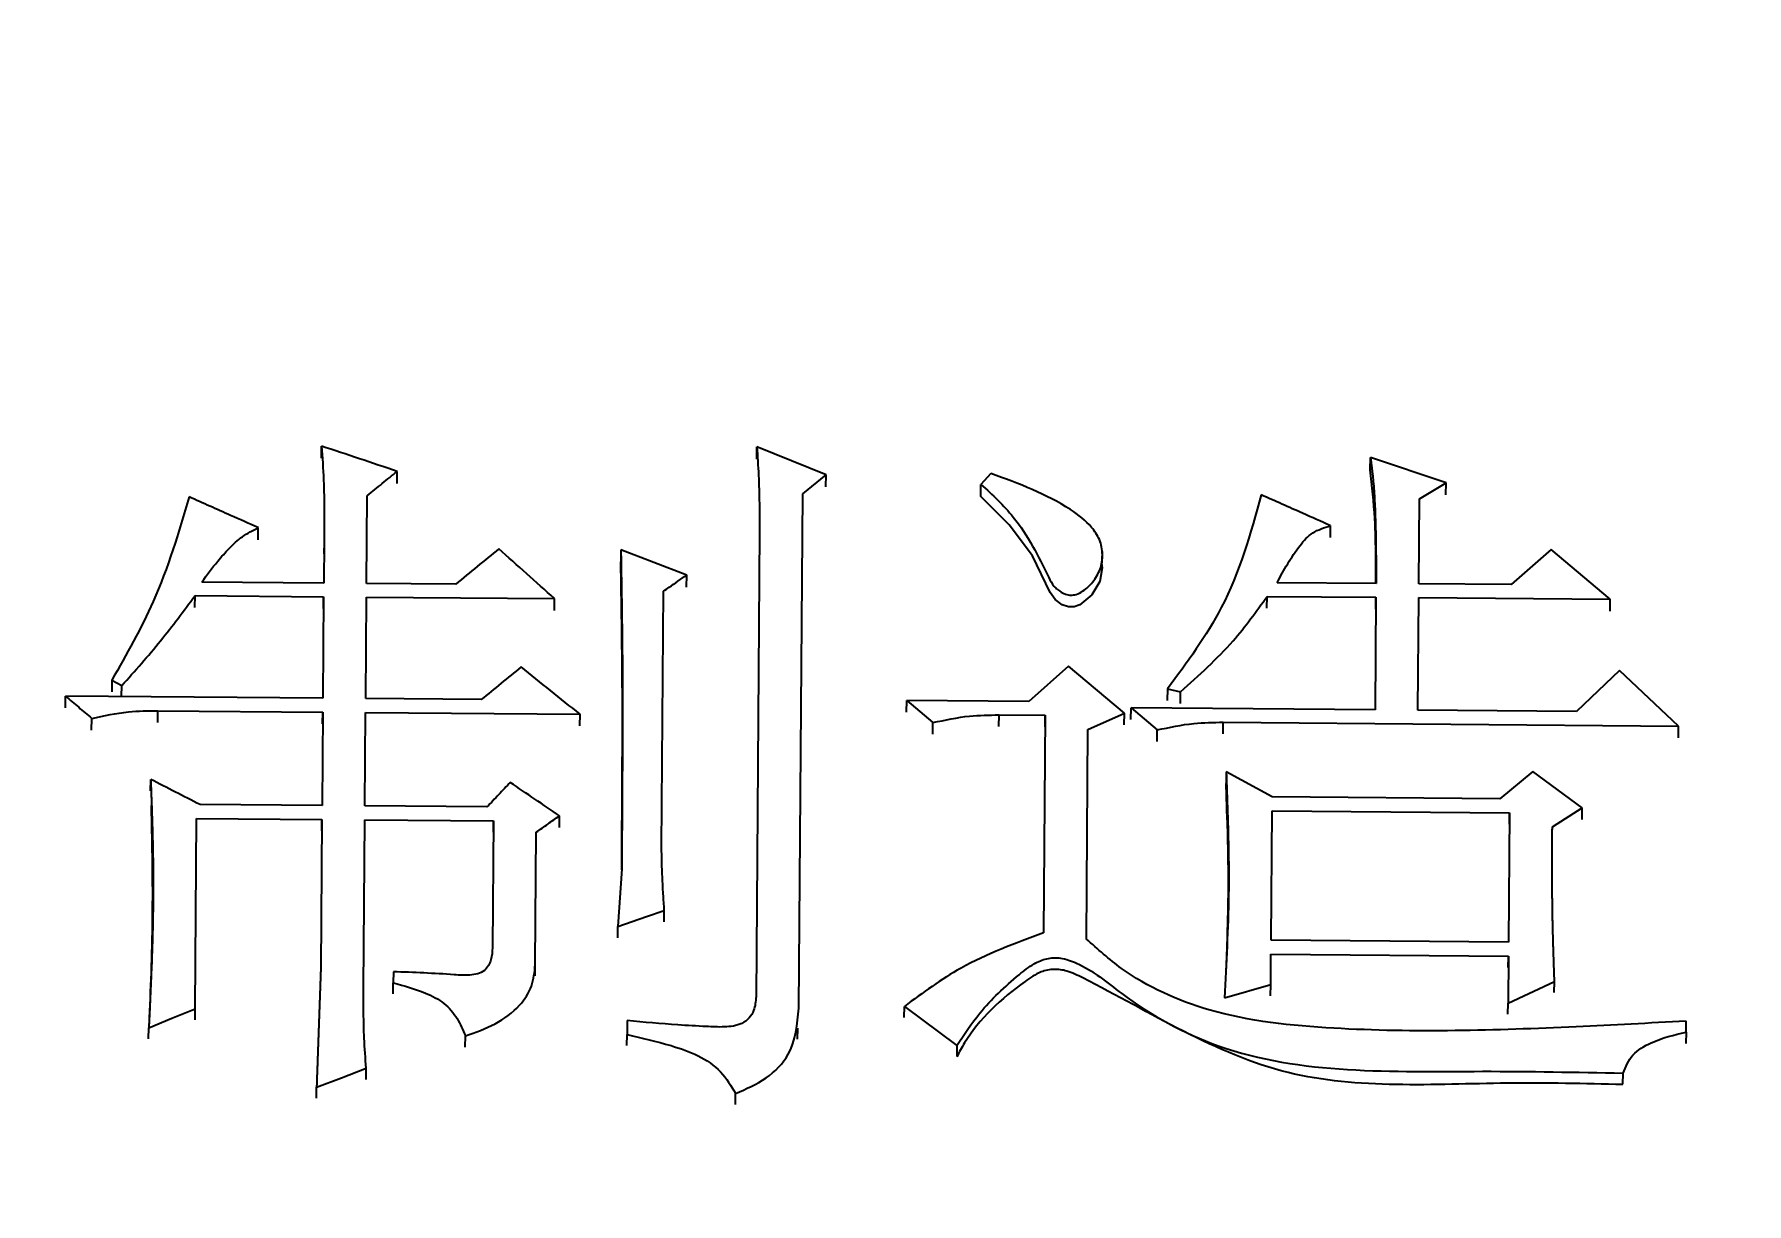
# Model space of a CAD drawing. Header units: millimetres. Extents: x 1726 to 4771, y 590 to 2743.
# Drawn here: x 2488.79 to 2494.41, y 2292.68 to 2296.52 of the extents above; entities that cross this region are included whole.
import ezdxf

# ---------------------------------------------------------------- set-up
doc = ezdxf.new("R2010")
doc.units = ezdxf.units.MM
doc.layers.add('AM_5', color=3, linetype='Continuous', lineweight=25)
doc.styles.add('SLDTEXTSTYLE1', font='txt.shx', dxfattribs={"width": 0.7, "bigfont": 'gbcbig.shx'})
doc.dimstyles.new('SLDDIMSTYLE12$0', dxfattribs={"dimtxt": 12, "dimasz": 10, "dimexe": 0, "dimexo": 0.0625, "dimgap": 0.875, "dimtad": 1, "dimdec": 1, "dimlfac": 1.8, "dimrnd": 1e-09, "dimzin": 12, "dimdsep": 46, "dimtxsty": 'SLDTEXTSTYLE1', "dimcen": 0.09, "dimdle": 8.16, "dimclrd": 3, "dimclre": 3, "dimadec": 0, "dimazin": 3, "dimtfac": 1, "dimtdec": 1, "dimtofl": 0, "dimtmove": 0, "dimatfit": 3, "dimfxl": 0, "dimfrac": 2, "dimtolj": 1, "dimlwd": 5, "dimlwe": 5, "dimarcsym": 0})

# ---------------------------------------------------------------- blocks, each defined once
blk = doc.blocks.new('*D50')
at = {"layer": 'AM_5', "color": 3, "lineweight": 5, "transparency": 16777216}
blk.add_line((2709.5179, 2483.6796), (2315.1182, 2483.6796), dxfattribs=at)
at = {"layer": 'AM_5', "color": 3, "linetype": 'Continuous', "lineweight": 5, "transparency": 16777216}
for p, q in [((2315.1182, 2473.6796), (2315.1182, 2159.8939)), ((2721.1936, 2149.8939), (2315.1182, 2149.8939))]:
    blk.add_line(p, q, dxfattribs=at)
at = {"layer": 'AM_5', "color": 3, "transparency": 16777216}
for points in [[(2313.4515, 2473.6796), (2316.7848, 2473.6796), (2315.1182, 2483.6796)], [(2313.4515, 2159.8939), (2316.7848, 2159.8939), (2315.1182, 2149.8939)]]:
    blk.add_solid(points, dxfattribs=at)
at = {"layer": 'Defpoints', "color": 0, "transparency": 16777216}
for p in [(2709.5804, 2483.6796), (2315.1182, 2149.8939), (2721.2561, 2149.8939)]:
    blk.add_point(p, dxfattribs=at)
at = {"layer": 'AM_5', "color": 0, "transparency": 16777216, "insert": (2300.5289, 2316.7867), "char_height": 12, "attachment_point": 5, "rotation": 90, "style": 'SLDTEXTSTYLE1'}
blk.add_mtext('\\A1;{\\H2.28571x;335}', dxfattribs=at)

msp = doc.modelspace()

# ---------------------------------------------------------------- linework, layer by layer
at = {"color": 7, "linetype": 'Continuous', "lineweight": 25}
for p, q in [((2489.733, 2295.1282), (2489.7334, 2295.168)), ((2491.1609, 2295.1253), (2491.1613, 2295.1652)), ((2491.3878, 2295.0736), (2491.1613, 2295.1652)), ((2493.1727, 2295.0904), (2493.1731, 2295.1305)), ((2493.4213, 2295.0477), (2493.1731, 2295.1305)), ((2489.9811, 2295.0455), (2489.9816, 2295.0852)), ((2491.3116, 2295.0114), (2491.3878, 2295.0736)), ((2491.3873, 2295.0339), (2491.3878, 2295.0736)), ((2491.9287, 2295.0781), (2491.896, 2295.0424)), ((2491.2986, 2293.3244), (2491.3116, 2295.0114)), ((2491.8955, 2295.0027), (2491.896, 2295.0424)), ((2493.4208, 2295.008), (2493.4213, 2295.0477)), ((2489.8814, 2294.7178), (2489.8836, 2295.0053)), ((2493.3322, 2294.7161), (2493.3344, 2294.9946)), ((2489.5255, 2294.8611), (2489.5259, 2294.9005)), ((2493.0416, 2294.9072), (2493.0412, 2294.8678)), ((2489.7418, 2294.8538), (2489.7408, 2294.719)), ((2489.7418, 2294.8538), (2489.7414, 2294.8145)), ((2491.17, 2294.8868), (2491.1583, 2293.3619)), ((2491.17, 2294.8868), (2491.1696, 2294.8475)), ((2490.7152, 2294.8277), (2490.7148, 2294.7884)), ((2490.9309, 2294.745), (2490.7152, 2294.8277)), ((2492.2933, 2294.7851), (2492.2935, 2294.8069)), ((2492.2936, 2294.816), (2492.2937, 2294.8246)), ((2493.7658, 2294.8294), (2493.6351, 2294.7136)), ((2493.9593, 2294.666), (2493.7658, 2294.8294)), ((2490.9305, 2294.7059), (2490.9309, 2294.745)), ((2489.3181, 2294.6385), (2489.3186, 2294.6775)), ((2489.3186, 2294.6775), (2489.7405, 2294.674)), ((2489.7408, 2294.719), (2489.3406, 2294.7223)), ((2489.7405, 2294.674), (2489.7379, 2294.3408)), ((2489.74, 2294.635), (2489.7405, 2294.674)), ((2490.1735, 2294.7154), (2489.8814, 2294.7178)), ((2490.8484, 2293.8532), (2490.8548, 2294.6917)), ((2492.8339, 2294.6362), (2492.8343, 2294.6753)), ((2492.8343, 2294.6753), (2493.1913, 2294.6723)), ((2493.1916, 2294.7173), (2492.8671, 2294.72)), ((2493.6351, 2294.7136), (2493.3322, 2294.7161)), ((2489.8785, 2294.3397), (2489.8811, 2294.6728)), ((2489.8811, 2294.6728), (2490.4976, 2294.6677)), ((2490.4972, 2294.6287), (2490.4976, 2294.6677)), ((2493.1913, 2294.6723), (2493.1884, 2294.3032)), ((2493.1908, 2294.6333), (2493.1913, 2294.6723)), ((2493.329, 2294.302), (2493.3319, 2294.6712)), ((2493.3319, 2294.6712), (2493.9593, 2294.666)), ((2493.9588, 2294.6269), (2493.9593, 2294.666)), ((2489.046, 2294.4007), (2489.0455, 2294.3622)), ((2489.046, 2294.4007), (2489.0783, 2294.3824)), ((2492.1835, 2294.4467), (2492.0528, 2294.3306)), ((2492.3662, 2294.292), (2492.1835, 2294.4467)), ((2493.9899, 2294.4317), (2493.8483, 2294.2977)), ((2494.1832, 2294.2499), (2493.9899, 2294.4317)), ((2488.8937, 2294.3094), (2488.8942, 2294.3479)), ((2489.7379, 2294.3408), (2488.8942, 2294.3479)), ((2489.0779, 2294.3463), (2489.0783, 2294.3824)), ((2490.2571, 2294.3365), (2489.8785, 2294.3397)), ((2492.5074, 2294.3719), (2492.507, 2294.3334)), ((2492.5074, 2294.3719), (2492.5506, 2294.3626)), ((2492.5502, 2294.3241), (2492.5506, 2294.3626)), ((2489.1962, 2294.2619), (2489.1967, 2294.3003)), ((2489.1967, 2294.3003), (2489.7375, 2294.2958)), ((2489.7375, 2294.2958), (2489.7352, 2293.989)), ((2489.7371, 2294.2574), (2489.7375, 2294.2958)), ((2489.8758, 2293.9878), (2489.8782, 2294.2946)), ((2489.8782, 2294.2946), (2490.5813, 2294.2888)), ((2490.5808, 2294.2504), (2490.5813, 2294.2888)), ((2491.6521, 2294.2955), (2491.6526, 2294.334)), ((2491.6526, 2294.334), (2491.7385, 2294.2611)), ((2492.0528, 2294.3306), (2491.6526, 2294.334)), ((2491.9546, 2294.248), (2491.9551, 2294.2864)), ((2491.9551, 2294.2864), (2492.1065, 2294.2851)), ((2492.1065, 2294.2851), (2492.101, 2293.5714)), ((2492.1061, 2294.2468), (2492.1065, 2294.2851)), ((2492.2468, 2294.2389), (2492.3662, 2294.292)), ((2492.3658, 2294.2536), (2492.3662, 2294.292)), ((2492.3875, 2294.2714), (2492.388, 2294.3098)), ((2492.388, 2294.3098), (2492.474, 2294.237)), ((2493.1884, 2294.3032), (2492.388, 2294.3098)), ((2493.8483, 2294.2977), (2493.329, 2294.302)), ((2488.9797, 2294.2367), (2488.9802, 2294.275)), ((2491.7381, 2294.2228), (2491.7385, 2294.2611)), ((2492.2415, 2293.5521), (2492.2468, 2294.2389)), ((2492.4735, 2294.1987), (2492.474, 2294.237)), ((2492.6901, 2294.2239), (2492.6905, 2294.2622)), ((2492.6905, 2294.2622), (2494.1832, 2294.2499)), ((2494.1828, 2294.2115), (2494.1832, 2294.2499)), ((2489.1729, 2294.037), (2489.1733, 2294.0749)), ((2492.7001, 2294.0998), (2492.6996, 2294.061)), ((2492.7029, 2293.9427), (2492.6996, 2294.061)), ((2492.8509, 2294.0173), (2492.7001, 2294.0998)), ((2493.7061, 2294.1005), (2493.5973, 2294.0111)), ((2493.8675, 2293.9818), (2493.7061, 2294.1005)), ((2493.5973, 2294.0111), (2492.8509, 2294.0173)), ((2489.319, 2293.3227), (2489.3238, 2293.9472)), ((2489.3238, 2293.9472), (2489.7348, 2293.9438)), ((2489.7352, 2293.989), (2489.335, 2293.9923)), ((2489.7348, 2293.9438), (2489.7311, 2293.4553)), ((2489.7344, 2293.9061), (2489.7348, 2293.9438)), ((2490.276, 2293.9845), (2489.8758, 2293.9878)), ((2490.5134, 2293.9177), (2490.5138, 2293.9554)), ((2492.8473, 2293.5472), (2492.8505, 2293.9722)), ((2492.8505, 2293.9722), (2493.6294, 2293.9657)), ((2493.6294, 2293.9657), (2493.6261, 2293.5407)), ((2493.6289, 2293.9279), (2493.6294, 2293.9657)), ((2493.7696, 2293.9194), (2493.8675, 2293.9818)), ((2493.867, 2293.9439), (2493.8675, 2293.9818)), ((2489.8712, 2293.3906), (2489.8755, 2293.9426)), ((2489.8755, 2293.9426), (2490.2973, 2293.9391)), ((2490.2973, 2293.9391), (2490.2941, 2293.5231)), ((2490.2969, 2293.9014), (2490.2973, 2293.9391)), ((2490.4343, 2293.4676), (2490.4377, 2293.9018)), ((2490.718, 2293.782), (2490.7057, 2293.5921)), ((2490.8571, 2293.6079), (2490.8576, 2293.6451)), ((2490.7053, 2293.555), (2490.7057, 2293.5921)), ((2492.8461, 2293.4022), (2492.8469, 2293.5019)), ((2492.8469, 2293.5019), (2493.6257, 2293.4954)), ((2493.6261, 2293.5407), (2492.8473, 2293.5472)), ((2493.6257, 2293.4954), (2493.6245, 2293.3414)), ((2493.6253, 2293.4584), (2493.6257, 2293.4954)), ((2489.969, 2293.4442), (2489.9686, 2293.4074)), ((2489.969, 2293.4442), (2489.9687, 2293.408)), ((2490.4339, 2293.4306), (2490.4343, 2293.4676)), ((2489.9683, 2293.3712), (2489.9687, 2293.408)), ((2492.6944, 2293.3582), (2492.8461, 2293.4022)), ((2492.8457, 2293.3654), (2492.8461, 2293.4022)), ((2493.6245, 2293.3414), (2493.7765, 2293.4126)), ((2493.7761, 2293.3758), (2493.7765, 2293.4126)), ((2491.6444, 2293.2939), (2491.6449, 2293.3306)), ((2491.6449, 2293.3306), (2491.8169, 2293.2022)), ((2493.6241, 2293.3047), (2493.6245, 2293.3414)), ((2489.3186, 2293.2861), (2489.319, 2293.3227)), ((2490.7358, 2293.2838), (2490.7354, 2293.2384)), ((2490.7358, 2293.2838), (2490.7354, 2293.2472)), ((2494.208, 2293.2459), (2494.2082, 2293.2822)), ((2489.1666, 2293.224), (2489.1671, 2293.2605)), ((2490.2049, 2293.1972), (2490.2054, 2293.2338)), ((2490.735, 2293.2019), (2490.7354, 2293.2384)), ((2491.2947, 2293.2226), (2491.2951, 2293.2594)), ((2494.208, 2293.2459), (2494.2075, 2293.2093)), ((2491.8169, 2293.2022), (2491.8165, 2293.1658)), ((2489.8796, 2293.0912), (2489.88, 2293.1276)), ((2494.001, 2293.0752), (2494.0014, 2293.1115)), ((2489.7168, 2293.0291), (2489.7173, 2293.0654)), ((2491.0905, 2293.0087), (2491.0909, 2293.0449))]:
    msp.add_line(p, q, dxfattribs=at)
at = {"color": 7, "linetype": 'Continuous', "lineweight": 25, "flags": 128}
for points in [[(2492.291, 2294.7843), (2492.2939, 2294.7689), (2492.2858, 2294.7235), (2492.2595, 2294.6801), (2492.2199, 2294.6471), (2492.202, 2294.6407), (2492.1826, 2294.6405), (2492.1626, 2294.6473), (2492.1394, 2294.6646), (2492.1227, 2294.6879), (2492.0653, 2294.8086), (2491.9888, 2294.9098), (2491.8955, 2295.0024), (2491.8955, 2295.0024)], [(2490.7057, 2293.5921), (2490.7525, 2293.6084), (2490.7992, 2293.6248), (2490.8576, 2293.6451)], [(2489.1671, 2293.2605), (2489.243, 2293.2916), (2489.319, 2293.3227)], [(2489.7173, 2293.0654), (2489.7986, 2293.0965), (2489.88, 2293.1276)]]:
    msp.add_lwpolyline(points, dxfattribs=at)
at = {"color": 7, "linetype": 'Continuous', "lineweight": 25}
for points, knots in [([(2489.7334, 2295.168), (2489.7361, 2295.1308), (2489.7411, 2295.0599), (2489.7424, 2294.955), (2489.742, 2294.8875), (2489.7418, 2294.8538)], [0, 0, 0, 0, 0.356505, 0.678169, 1, 1, 1, 1]), ([(2489.9816, 2295.0852), (2489.9402, 2295.099), (2489.8575, 2295.1267), (2489.7748, 2295.1542), (2489.7334, 2295.168)], [0, 0, 0, 0, 0.499999, 1, 1, 1, 1]), ([(2491.1613, 2295.1652), (2491.1632, 2295.1341), (2491.1671, 2295.0723), (2491.1696, 2294.9795), (2491.1699, 2294.9177), (2491.17, 2294.8868)], [0, 0, 0, 0, 0.335205, 0.667529, 1, 1, 1, 1]), ([(2493.1731, 2295.1305), (2493.1735, 2295.1279), (2493.1742, 2295.1227), (2493.1752, 2295.1149), (2493.1762, 2295.1071), (2493.1771, 2295.1005), (2493.1779, 2295.094), (2493.1787, 2295.0875), (2493.1795, 2295.081), (2493.1805, 2295.0718), (2493.1834, 2295.0444), (2493.187, 2294.9949), (2493.1888, 2294.9477), (2493.1896, 2294.92), (2493.1898, 2294.9127), (2493.1899, 2294.9069), (2493.1901, 2294.8996), (2493.1902, 2294.8938), (2493.1904, 2294.8865), (2493.1905, 2294.8807), (2493.1906, 2294.8749), (2493.1907, 2294.869), (2493.1908, 2294.8618), (2493.1909, 2294.8545), (2493.191, 2294.8487), (2493.1911, 2294.8428), (2493.1911, 2294.837), (2493.1912, 2294.8297), (2493.1913, 2294.8239), (2493.1913, 2294.8166), (2493.1914, 2294.8108), (2493.1914, 2294.8035), (2493.1914, 2294.7976), (2493.1915, 2294.7904), (2493.1915, 2294.7845), (2493.1915, 2294.7772), (2493.1915, 2294.7714), (2493.1915, 2294.7641), (2493.1916, 2294.7583), (2493.1916, 2294.751), (2493.1916, 2294.7452), (2493.1916, 2294.7379), (2493.1916, 2294.7321), (2493.1916, 2294.7247), (2493.1916, 2294.7203), (2493.1916, 2294.7173)], [0, 0, 0, 0, 0.019051, 0.038103, 0.057154, 0.076206, 0.085731, 0.104783, 0.123834, 0.13336, 0.171464, 0.32391, 0.492832, 0.513945, 0.524502, 0.545616, 0.556172, 0.577286, 0.587843, 0.608956, 0.619513, 0.63007, 0.651184, 0.672297, 0.682854, 0.693411, 0.714524, 0.725081, 0.746195, 0.756752, 0.777865, 0.788422, 0.809536, 0.820093, 0.841206, 0.851763, 0.872877, 0.883433, 0.904547, 0.915104, 0.936217, 0.946774, 0.967888, 0.978445, 1, 1, 1, 1]), ([(2489.8836, 2295.0053), (2489.9, 2295.0186), (2489.9326, 2295.0453), (2489.9653, 2295.0719), (2489.9816, 2295.0852)], [0, 0, 0, 0, 0.500001, 1, 1, 1, 1]), ([(2491.896, 2295.0424), (2491.9333, 2295.0081), (2492.0287, 2294.9203), (2492.0887, 2294.7963), (2492.1308, 2294.7126), (2492.1499, 2294.6941), (2492.1685, 2294.6829), (2492.1902, 2294.6782), (2492.2104, 2294.681), (2492.2362, 2294.6947), (2492.2646, 2294.7223), (2492.2898, 2294.7634), (2492.2973, 2294.8128), (2492.2878, 2294.8613), (2492.2524, 2294.914), (2492.1778, 2294.9717), (2492.0643, 2295.0281), (2491.9742, 2295.0613), (2491.9287, 2295.0781)], [0, 0, 0, 0, 0.132576, 0.339199, 0.368942, 0.383766, 0.408891, 0.423884, 0.438973, 0.459319, 0.498147, 0.542368, 0.587069, 0.63299, 0.675109, 0.75468, 0.876186, 1, 1, 1, 1]), ([(2493.191, 2294.7173), (2493.1909, 2294.7462), (2493.1907, 2294.8172), (2493.1889, 2294.9418), (2493.1785, 2295.037), (2493.1727, 2295.0904)], [0, 0, 0, 0, 0.231719, 0.569327, 1, 1, 1, 1]), ([(2493.3344, 2294.9946), (2493.3489, 2295.0034), (2493.3778, 2295.0212), (2493.4068, 2295.0389), (2493.4213, 2295.0477)], [0, 0, 0, 0, 0.499999, 1, 1, 1, 1]), ([(2489.2995, 2295.0011), (2489.265, 2294.8851), (2489.2032, 2294.6769), (2489.0942, 2294.4854), (2489.046, 2294.4007)], [0, 0, 0, 0, 0.557381, 1, 1, 1, 1]), ([(2489.5259, 2294.9005), (2489.4955, 2294.914), (2489.4427, 2294.9375), (2489.3672, 2294.971), (2489.3221, 2294.9911), (2489.2995, 2295.0011)], [0, 0, 0, 0, 0.401772, 0.700886, 1, 1, 1, 1]), ([(2492.8152, 2295.0079), (2492.7798, 2294.8812), (2492.7159, 2294.6531), (2492.5716, 2294.4585), (2492.5074, 2294.3719)], [0, 0, 0, 0, 0.5550819, 1, 1, 1, 1]), ([(2493.0416, 2294.9072), (2493.0113, 2294.9207), (2492.9584, 2294.9442), (2492.883, 2294.9778), (2492.8378, 2294.9978), (2492.8152, 2295.0079)], [0, 0, 0, 0, 0.40179, 0.700895, 1, 1, 1, 1]), ([(2489.3406, 2294.7223), (2489.3577, 2294.7454), (2489.3859, 2294.7835), (2489.4307, 2294.8329), (2489.4723, 2294.8735), (2489.5079, 2294.8914), (2489.5259, 2294.9004)], [0, 0, 0, 0, 0.335639, 0.554348, 0.775254, 1, 1, 1, 1]), ([(2492.8671, 2294.72), (2492.8895, 2294.7619), (2492.921, 2294.8206), (2492.9816, 2294.8878), (2493.0214, 2294.9007), (2493.0416, 2294.9072)], [0, 0, 0, 0, 0.55151, 0.77279, 1, 1, 1, 1]), ([(2490.315, 2294.8311), (2490.2914, 2294.8118), (2490.2442, 2294.7732), (2490.1971, 2294.7347), (2490.1735, 2294.7154)], [0, 0, 0, 0, 0.5, 1, 1, 1, 1]), ([(2490.4976, 2294.6677), (2490.4672, 2294.6949), (2490.4063, 2294.7494), (2490.3454, 2294.8038), (2490.315, 2294.8311)], [0, 0, 0, 0, 0.5, 1, 1, 1, 1]), ([(2490.7178, 2293.7783), (2490.7182, 2293.8476), (2490.7195, 2294.051), (2490.7213, 2294.3877), (2490.7169, 2294.6546), (2490.7148, 2294.788)], [0, 0, 0, 0, 0.205267, 0.602601, 1, 1, 1, 1]), ([(2490.7152, 2294.8277), (2490.7154, 2294.8177), (2490.7156, 2294.8026), (2490.7159, 2294.7825), (2490.7162, 2294.7674), (2490.7164, 2294.7524), (2490.7167, 2294.7373), (2490.7169, 2294.7222), (2490.7171, 2294.7071), (2490.7174, 2294.692), (2490.7176, 2294.677), (2490.7178, 2294.6619), (2490.7181, 2294.6418), (2490.7184, 2294.6217), (2490.7186, 2294.6015), (2490.7188, 2294.5864), (2490.719, 2294.5713), (2490.7192, 2294.5563), (2490.7194, 2294.5361), (2490.7196, 2294.516), (2490.7198, 2294.4959), (2490.72, 2294.4757), (2490.7202, 2294.4405), (2490.7206, 2294.37), (2490.7205, 2294.2994), (2490.7204, 2294.2389), (2490.7204, 2294.2137), (2490.7203, 2294.1936), (2490.7202, 2294.1784), (2490.7202, 2294.1633), (2490.7201, 2294.1482), (2490.7201, 2294.133), (2490.72, 2294.1179), (2490.7199, 2294.1028), (2490.7199, 2294.0876), (2490.7198, 2294.0725), (2490.7197, 2294.0574), (2490.7196, 2294.0372), (2490.7195, 2294.017), (2490.7194, 2293.9968), (2490.7193, 2293.9816), (2490.7192, 2293.9665), (2490.7191, 2293.9513), (2490.719, 2293.9362), (2490.7189, 2293.921), (2490.7188, 2293.9084), (2490.7188, 2293.8983), (2490.7187, 2293.8907), (2490.7187, 2293.8832), (2490.7186, 2293.8756), (2490.7186, 2293.868), (2490.7185, 2293.8604), (2490.7185, 2293.8528), (2490.7184, 2293.8453), (2490.7184, 2293.8377), (2490.7183, 2293.8276), (2490.7182, 2293.8175), (2490.7182, 2293.8074), (2490.7181, 2293.7998), (2490.7181, 2293.7913), (2490.718, 2293.7854), (2490.718, 2293.782)], [0, 0, 0, 0, 0.028913, 0.04337, 0.057826, 0.072283, 0.08674, 0.101196, 0.115653, 0.13011, 0.144566, 0.159023, 0.173479, 0.202393, 0.216849, 0.231306, 0.245763, 0.260219, 0.274676, 0.303589, 0.318046, 0.332502, 0.361416, 0.419242, 0.534896, 0.563809, 0.592722, 0.607179, 0.621635, 0.636092, 0.650548, 0.665005, 0.679462, 0.693918, 0.708375, 0.722832, 0.737288, 0.751745, 0.780658, 0.795115, 0.809571, 0.824028, 0.838485, 0.852941, 0.867398, 0.881854, 0.889083, 0.896311, 0.903539, 0.910768, 0.917996, 0.925224, 0.932453, 0.939681, 0.946909, 0.954138, 0.968594, 0.975822, 0.983051, 0.990279, 1, 1, 1, 1]), ([(2490.8548, 2294.6917), (2490.8611, 2294.6962), (2490.877, 2294.7073), (2490.9024, 2294.725), (2490.9214, 2294.7384), (2490.9309, 2294.745)], [0, 0, 0, 0, 0.25, 0.624999, 1, 1, 1, 1]), ([(2489.0783, 2294.3824), (2489.1001, 2294.4065), (2489.1435, 2294.4549), (2489.2255, 2294.5521), (2489.2816, 2294.6277), (2489.3186, 2294.6775)], [0, 0, 0, 0, 0.254915, 0.509864, 1, 1, 1, 1]), ([(2492.5506, 2294.3626), (2492.6106, 2294.4163), (2492.7171, 2294.5116), (2492.7987, 2294.6255), (2492.8343, 2294.6753)], [0, 0, 0, 0, 0.563281, 1, 1, 1, 1]), ([(2490.3877, 2294.4436), (2490.366, 2294.4257), (2490.3224, 2294.3901), (2490.2789, 2294.3544), (2490.2571, 2294.3365)], [0, 0, 0, 0, 0.5, 1, 1, 1, 1]), ([(2490.5813, 2294.2888), (2490.549, 2294.3146), (2490.4845, 2294.3662), (2490.42, 2294.4178), (2490.3877, 2294.4436)], [0, 0, 0, 0, 0.5, 1, 1, 1, 1]), ([(2488.8942, 2294.3479), (2488.9085, 2294.3357), (2488.9372, 2294.3114), (2488.9658, 2294.2872), (2488.9802, 2294.275)], [0, 0, 0, 0, 0.5, 1, 1, 1, 1]), ([(2488.9802, 2294.275), (2489.02, 2294.2836), (2489.0912, 2294.2991), (2489.1644, 2294.2999), (2489.1967, 2294.3003)], [0, 0, 0, 0, 0.558835, 1, 1, 1, 1]), ([(2491.7385, 2294.2611), (2491.7784, 2294.2698), (2491.8496, 2294.2852), (2491.9228, 2294.286), (2491.9551, 2294.2864)], [0, 0, 0, 0, 0.558835, 1, 1, 1, 1]), ([(2492.474, 2294.237), (2492.5138, 2294.2456), (2492.585, 2294.2611), (2492.6582, 2294.2619), (2492.6905, 2294.2622)], [0, 0, 0, 0, 0.558835, 1, 1, 1, 1]), ([(2489.1733, 2294.0749), (2489.1735, 2294.0707), (2489.1738, 2294.0623), (2489.1742, 2294.0518), (2489.1745, 2294.0434), (2489.1748, 2294.035), (2489.1751, 2294.0265), (2489.1754, 2294.0181), (2489.1757, 2294.0097), (2489.176, 2294.0013), (2489.1763, 2293.9929), (2489.1766, 2293.9845), (2489.1768, 2293.9761), (2489.1771, 2293.9676), (2489.1774, 2293.9592), (2489.1777, 2293.9508), (2489.1779, 2293.9424), (2489.1782, 2293.934), (2489.1784, 2293.9256), (2489.1787, 2293.9171), (2489.1789, 2293.9087), (2489.1791, 2293.9003), (2489.1793, 2293.8919), (2489.1795, 2293.8835), (2489.1798, 2293.8729), (2489.1801, 2293.8603), (2489.1806, 2293.835), (2489.182, 2293.7465), (2489.1814, 2293.6453), (2489.1791, 2293.5525), (2489.1783, 2293.523), (2489.1776, 2293.5019), (2489.1771, 2293.485), (2489.1764, 2293.4681), (2489.1758, 2293.4512), (2489.175, 2293.4344), (2489.1743, 2293.4175), (2489.1737, 2293.4048), (2489.1732, 2293.3943), (2489.1728, 2293.3858), (2489.1725, 2293.3774), (2489.1721, 2293.369), (2489.1716, 2293.3584), (2489.1713, 2293.35), (2489.1708, 2293.3394), (2489.1704, 2293.331), (2489.17, 2293.3204), (2489.1696, 2293.312), (2489.1692, 2293.3035), (2489.1688, 2293.2951), (2489.1684, 2293.2866), (2489.168, 2293.2782), (2489.1676, 2293.2702), (2489.1673, 2293.2643), (2489.1671, 2293.2605)], [0, 0, 0, 0, 0.015528, 0.031057, 0.038821, 0.046585, 0.062113, 0.069877, 0.077641, 0.09317, 0.100934, 0.108698, 0.124226, 0.131991, 0.139755, 0.155283, 0.163047, 0.170811, 0.18634, 0.194104, 0.201868, 0.217396, 0.22516, 0.232925, 0.248453, 0.263981, 0.27951, 0.341623, 0.590106, 0.65222, 0.683276, 0.698805, 0.729861, 0.74539, 0.760918, 0.791975, 0.807503, 0.823031, 0.83856, 0.846324, 0.854088, 0.869616, 0.87738, 0.892909, 0.900673, 0.916201, 0.923965, 0.939494, 0.947258, 0.955022, 0.97055, 0.978315, 0.986079, 1, 1, 1, 1]), ([(2489.335, 2293.9923), (2489.308, 2294.0061), (2489.2541, 2294.0336), (2489.2003, 2294.0611), (2489.1733, 2294.0749)], [0, 0, 0, 0, 0.5, 1, 1, 1, 1]), ([(2490.3524, 2294.0651), (2490.3397, 2294.0517), (2490.3142, 2294.0248), (2490.2888, 2293.9979), (2490.276, 2293.9845)], [0, 0, 0, 0, 0.5, 1, 1, 1, 1]), ([(2490.5138, 2293.9554), (2490.4869, 2293.9737), (2490.4331, 2294.0103), (2490.3793, 2294.0468), (2490.3524, 2294.0651)], [0, 0, 0, 0, 0.4999992, 1, 1, 1, 1]), ([(2492.7001, 2294.0998), (2492.7034, 2294.0108), (2492.7083, 2293.8772), (2492.7089, 2293.6299), (2492.7004, 2293.4717), (2492.6944, 2293.3582)], [0, 0, 0, 0, 0.360824, 0.541241, 1, 1, 1, 1]), ([(2489.1746, 2293.9884), (2489.1746, 2293.9884), (2489.1745, 2293.9885), (2489.1746, 2293.9861), (2489.1769, 2293.894), (2489.1819, 2293.6199), (2489.1732, 2293.4055), (2489.1687, 2293.2934)], [0, 0, 0, 0, 0.00391, 0.009774, 0.023235, 0.489453, 1, 1, 1, 1]), ([(2490.4377, 2293.9018), (2490.4504, 2293.9108), (2490.4757, 2293.9286), (2490.5011, 2293.9465), (2490.5138, 2293.9554)], [0, 0, 0, 0, 0.5, 1, 1, 1, 1]), ([(2492.7032, 2293.9457), (2492.7048, 2293.8757), (2492.7074, 2293.7591), (2492.705, 2293.6114), (2492.7013, 2293.5033), (2492.6998, 2293.4664), (2492.699, 2293.4448)], [0, 0, 0, 0, 0.426087, 0.709635, 0.830012, 1, 1, 1, 1]), ([(2493.7765, 2293.4126), (2493.7765, 2293.4152), (2493.7763, 2293.4204), (2493.776, 2293.4281), (2493.7758, 2293.4358), (2493.7755, 2293.4435), (2493.7752, 2293.4512), (2493.775, 2293.459), (2493.7747, 2293.4667), (2493.7745, 2293.4744), (2493.7742, 2293.4821), (2493.774, 2293.4898), (2493.7737, 2293.4975), (2493.7735, 2293.5053), (2493.7732, 2293.513), (2493.773, 2293.5207), (2493.7728, 2293.5284), (2493.7725, 2293.5361), (2493.7723, 2293.5438), (2493.7721, 2293.5516), (2493.7719, 2293.5593), (2493.7717, 2293.567), (2493.7715, 2293.5747), (2493.7713, 2293.5824), (2493.7711, 2293.5901), (2493.7709, 2293.5978), (2493.7708, 2293.6056), (2493.7706, 2293.6133), (2493.7705, 2293.621), (2493.7703, 2293.6287), (2493.7702, 2293.6364), (2493.7701, 2293.6441), (2493.77, 2293.6518), (2493.7699, 2293.6596), (2493.7698, 2293.6673), (2493.7697, 2293.675), (2493.7696, 2293.6827), (2493.7695, 2293.693), (2493.7694, 2293.7033), (2493.7694, 2293.7135), (2493.7693, 2293.7212), (2493.7693, 2293.729), (2493.7692, 2293.7367), (2493.7692, 2293.7444), (2493.7692, 2293.7521), (2493.7692, 2293.7598), (2493.7692, 2293.7675), (2493.7692, 2293.7752), (2493.7692, 2293.7829), (2493.7692, 2293.7906), (2493.7692, 2293.7983), (2493.7692, 2293.806), (2493.7692, 2293.8137), (2493.7692, 2293.8214), (2493.7692, 2293.8291), (2493.7693, 2293.8369), (2493.7693, 2293.8446), (2493.7693, 2293.8523), (2493.7693, 2293.86), (2493.7694, 2293.8677), (2493.7694, 2293.8754), (2493.7694, 2293.8831), (2493.7695, 2293.8908), (2493.7695, 2293.8985), (2493.7696, 2293.908), (2493.7696, 2293.915), (2493.7696, 2293.9194)], [0, 0, 0, 0, 0.0152181, 0.0304363, 0.0456545, 0.0608727, 0.0760908, 0.091309, 0.1065272, 0.1217454, 0.1369636, 0.1521817, 0.1673999, 0.1826181, 0.1978363, 0.2130545, 0.2282726, 0.2434908, 0.258709, 0.2739272, 0.2891453, 0.3043635, 0.3195817, 0.3347999, 0.3500181, 0.3652362, 0.3804544, 0.3956726, 0.4108908, 0.426109, 0.4413271, 0.4565453, 0.4717635, 0.4869817, 0.5021999, 0.5174181, 0.5326362, 0.5478544, 0.5782908, 0.593509, 0.6087271, 0.6239453, 0.6391635, 0.6543817, 0.6695999, 0.684818, 0.7000362, 0.7152544, 0.7304726, 0.7456908, 0.7609089, 0.7761271, 0.7913453, 0.8065635, 0.8217816, 0.8369998, 0.852218, 0.8674362, 0.8826544, 0.8978725, 0.9130907, 0.9283089, 0.9435271, 0.9587453, 0.9739634, 1, 1, 1, 1]), ([(2490.8576, 2293.6451), (2490.8564, 2293.6632), (2490.8539, 2293.6993), (2490.8503, 2293.7686), (2490.8491, 2293.82), (2490.8484, 2293.8532)], [0, 0, 0, 0, 0.260299, 0.520606, 1, 1, 1, 1]), ([(2492.101, 2293.5714), (2492.0081, 2293.5373), (2491.8434, 2293.4769), (2491.7051, 2293.375), (2491.6449, 2293.3306)], [0, 0, 0, 0, 0.564353, 1, 1, 1, 1]), ([(2494.2082, 2293.2822), (2494.0882, 2293.2757), (2493.7035, 2293.2548), (2493.1802, 2293.2397), (2492.6684, 2293.2917), (2492.3934, 2293.4157), (2492.2788, 2293.5183), (2492.2413, 2293.5519)], [0, 0, 0, 0, 0.176106, 0.564607, 0.76693, 0.923799, 1, 1, 1, 1]), ([(2490.2941, 2293.5231), (2490.2934, 2293.5098), (2490.292, 2293.4832), (2490.2705, 2293.4418), (2490.219, 2293.4304), (2490.1199, 2293.4384), (2490.0358, 2293.4417), (2489.969, 2293.4442)], [0, 0, 0, 0, 0.111188, 0.223572, 0.352358, 0.48582, 1, 1, 1, 1]), ([(2489.7311, 2293.4553), (2489.731, 2293.4519), (2489.7308, 2293.4468), (2489.7305, 2293.44), (2489.7303, 2293.4332), (2489.7301, 2293.4264), (2489.7298, 2293.4196), (2489.7296, 2293.4145), (2489.7295, 2293.4094), (2489.7292, 2293.4026), (2489.7289, 2293.394), (2489.7285, 2293.3838), (2489.7282, 2293.3736), (2489.7278, 2293.3634), (2489.7275, 2293.3532), (2489.727, 2293.3396), (2489.7265, 2293.326), (2489.726, 2293.3124), (2489.7256, 2293.3022), (2489.7253, 2293.2919), (2489.7248, 2293.2783), (2489.7243, 2293.2647), (2489.7238, 2293.2511), (2489.7235, 2293.2409), (2489.7231, 2293.2307), (2489.7226, 2293.217), (2489.7221, 2293.2034), (2489.7217, 2293.1898), (2489.7213, 2293.1796), (2489.7209, 2293.1694), (2489.7206, 2293.1608), (2489.7204, 2293.154), (2489.7202, 2293.1472), (2489.7199, 2293.1404), (2489.7197, 2293.1336), (2489.7195, 2293.1285), (2489.7193, 2293.1234), (2489.7191, 2293.1182), (2489.7189, 2293.1114), (2489.7186, 2293.1046), (2489.7184, 2293.0978), (2489.7182, 2293.0927), (2489.718, 2293.0876), (2489.7178, 2293.0813), (2489.7176, 2293.0739), (2489.7174, 2293.0682), (2489.7173, 2293.0654)], [0, 0, 0, 0, 0.026197, 0.039295, 0.052394, 0.07859, 0.091689, 0.104787, 0.117886, 0.130984, 0.157181, 0.183378, 0.209574, 0.235771, 0.261968, 0.288165, 0.340558, 0.366755, 0.392952, 0.419149, 0.445345, 0.497739, 0.523936, 0.550133, 0.576329, 0.602526, 0.65492, 0.681117, 0.707313, 0.73351, 0.759707, 0.772805, 0.785904, 0.812101, 0.825199, 0.838297, 0.851396, 0.864494, 0.877593, 0.903789, 0.916888, 0.929986, 0.943085, 0.956183, 0.978091, 1, 1, 1, 1]), ([(2490.2054, 2293.2338), (2490.2386, 2293.2455), (2490.3041, 2293.2687), (2490.381, 2293.3249), (2490.4275, 2293.3952), (2490.4321, 2293.4436), (2490.4343, 2293.4676)], [0, 0, 0, 0, 0.290906, 0.5739, 0.788993, 1, 1, 1, 1]), ([(2494.0009, 2293.074), (2493.8753, 2293.077), (2493.5109, 2293.0856), (2492.8707, 2293.0384), (2492.4349, 2293.3228), (2492.1833, 2293.4471), (2492.1353, 2293.4545), (2492.0858, 2293.4439), (2491.9774, 2293.3698), (2491.8768, 2293.2771), (2491.8248, 2293.1801), (2491.8165, 2293.1646)], [0, 0, 0, 0, 0.157365, 0.456561, 0.768793, 0.792611, 0.81031, 0.828146, 0.854321, 0.976726, 1, 1, 1, 1]), ([(2491.8169, 2293.2022), (2491.8408, 2293.2385), (2491.8973, 2293.3242), (2491.9894, 2293.4096), (2492.0643, 2293.4688), (2492.1111, 2293.4898), (2492.1607, 2293.4912), (2492.2507, 2293.4596), (2492.3998, 2293.3305), (2492.8159, 2293.101), (2493.4073, 2293.1234), (2493.8486, 2293.1146), (2494.0014, 2293.1115)], [0, 0, 0, 0, 0.0568364, 0.1345089, 0.1606948, 0.179209, 0.1979441, 0.2205521, 0.2966314, 0.4484074, 0.8090429, 1, 1, 1, 1]), ([(2489.88, 2293.1276), (2489.8775, 2293.1604), (2489.8728, 2293.2206), (2489.8712, 2293.3084), (2489.8712, 2293.3632), (2489.8712, 2293.3906)], [0, 0, 0, 0, 0.374547, 0.687197, 1, 1, 1, 1]), ([(2489.9687, 2293.408), (2490.0043, 2293.398), (2490.0626, 2293.3818), (2490.1375, 2293.3442), (2490.1805, 2293.2921), (2490.1971, 2293.2531), (2490.2054, 2293.2338)], [0, 0, 0, 0, 0.350808, 0.573679, 0.788817, 1, 1, 1, 1]), ([(2491.1583, 2293.3619), (2491.1571, 2293.3465), (2491.1552, 2293.3218), (2491.1376, 2293.291), (2491.1051, 2293.2678), (2491.054, 2293.2614), (2490.984, 2293.265), (2490.8774, 2293.2707), (2490.7911, 2293.2787), (2490.7358, 2293.2838)], [0, 0, 0, 0, 0.101022, 0.16229, 0.225577, 0.345591, 0.4673, 0.658589, 1, 1, 1, 1]), ([(2491.0909, 2293.0449), (2491.1256, 2293.0599), (2491.1939, 2293.0894), (2491.2864, 2293.1834), (2491.294, 2293.2715), (2491.2986, 2293.3244)], [0, 0, 0, 0, 0.292445, 0.57466, 1, 1, 1, 1]), ([(2490.7354, 2293.2384), (2490.7837, 2293.2271), (2490.863, 2293.2084), (2490.9696, 2293.1732), (2491.0464, 2293.1197), (2491.0762, 2293.0696), (2491.0909, 2293.0449)], [0, 0, 0, 0, 0.348257, 0.572012, 0.789055, 1, 1, 1, 1]), ([(2494.0014, 2293.1115), (2494.0101, 2293.1325), (2494.0281, 2293.1753), (2494.1063, 2293.2219), (2494.1691, 2293.2367), (2494.208, 2293.2459)], [0, 0, 0, 0, 0.267154, 0.547116, 1, 1, 1, 1])]:
    msp.add_open_spline(points, degree=3, knots=knots, dxfattribs=at)

# ---------------------------------------------------------------- dimensions: what is measured, and where the dimension line sits
at = {"layer": 'AM_5'}
dim = msp.add_linear_dim(base=(2315.1182, 2149.8939), p1=(2709.5804, 2483.6796), p2=(2721.2561, 2149.8939), angle=90, text='{\\H2.28571x;335}', dimstyle='SLDDIMSTYLE12$0', override={"dimlfac": 1}, dxfattribs=at)
dim.commit()
dim.dimension.update_dxf_attribs({"geometry": '*D50', "text_midpoint": (2300.5289, 2316.7867)})

doc.saveas('drawing.dxf')
